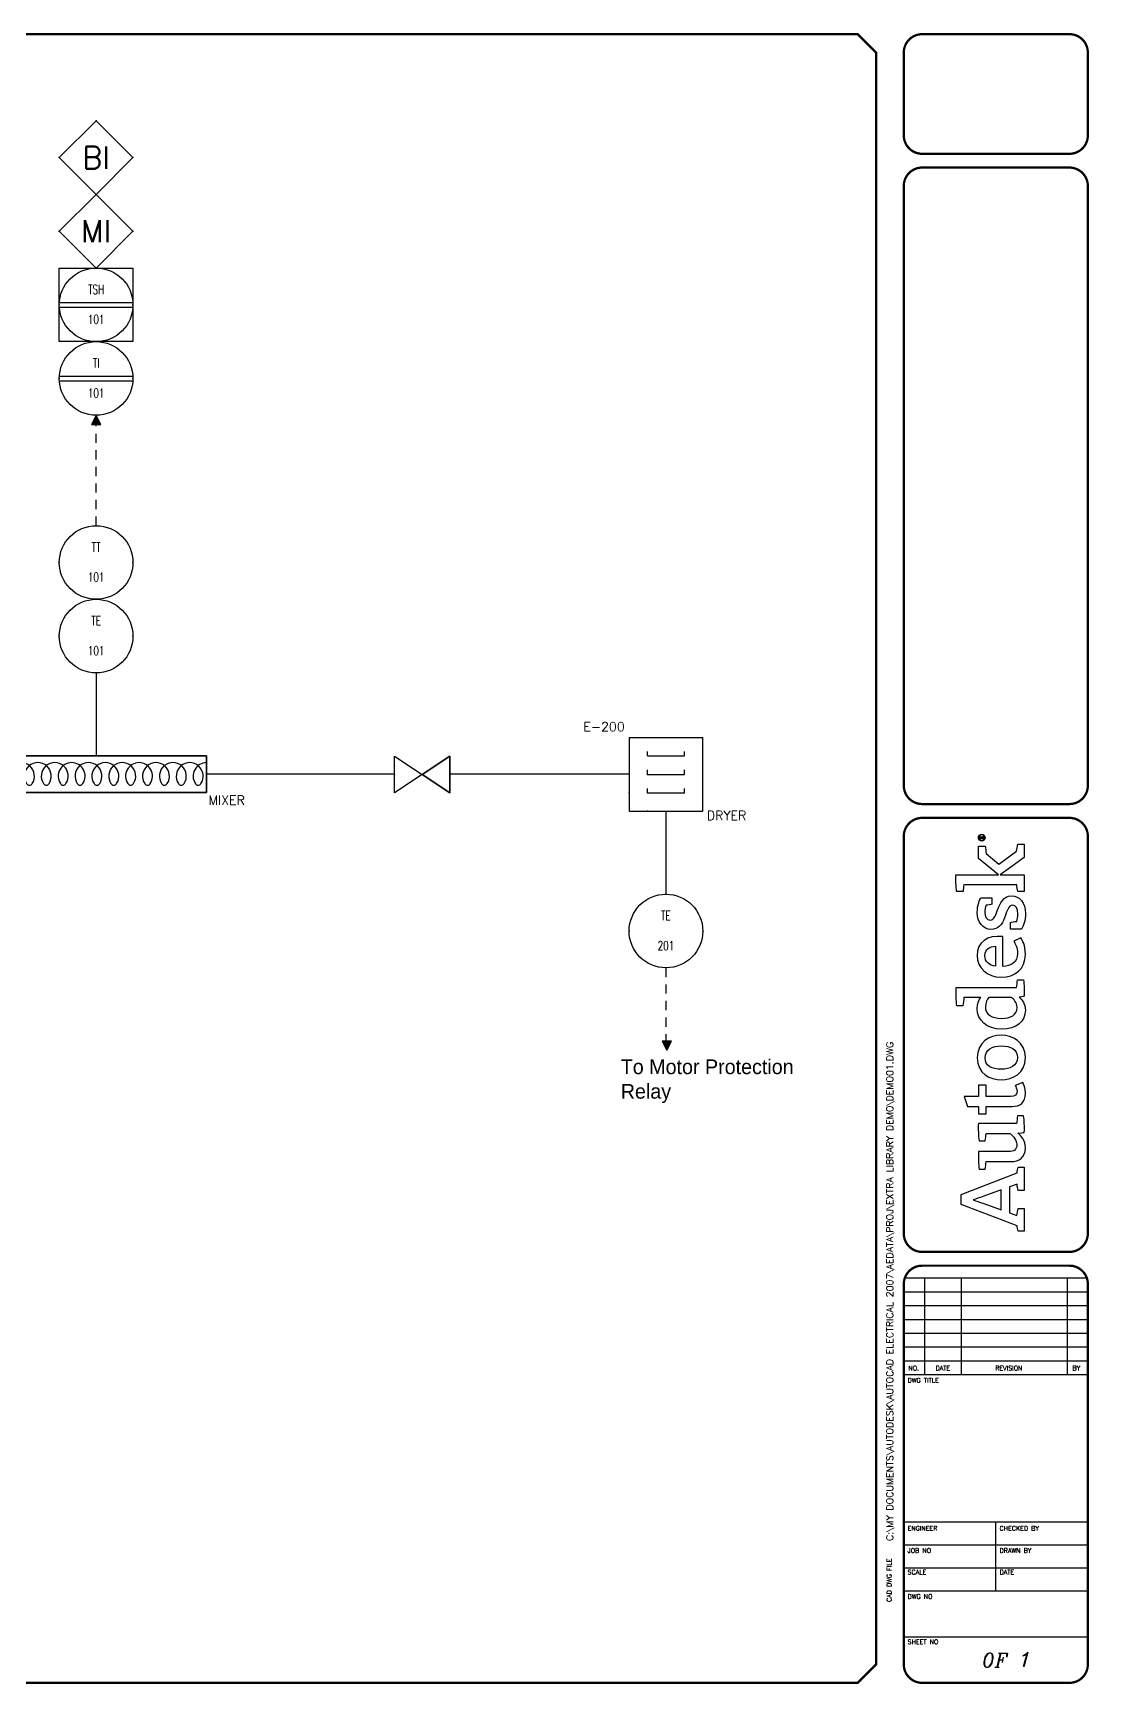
# Model space of a CAD drawing. Extents: x 0 to 33.5, y 0 to 22.4.
# Drawn here: x 19.14 to 33.48, y 0.02 to 22.44 of the extents above; entities that cross this region are included whole.
import ezdxf
from ezdxf.enums import TextEntityAlignment as Align

# ---------------------------------------------------------------- set-up
doc = ezdxf.new("R2010")
doc.units = 0
doc.header["$MEASUREMENT"] = 0
doc.linetypes.add('HIDDEN2', pattern=[0.1875, 0.125, -0.0625])
for name, color, linetype in [('DESC', 150, 'Continuous'), ('LAYER_1', 160, 'Continuous'), ('MISC', 7, 'Continuous'), ('SYMS', 7, 'Continuous'), ('TAGS', 150, 'Continuous'), ('TITLE', 7, 'Continuous'), ('YELLOW_10_ELEC', 2, 'HIDDEN2'), ('YELLOW_15_INST', 2, 'Continuous')]:
    doc.layers.add(name, color=color, linetype=linetype)
doc.layers.add('RED_25_MAIN', color=1, linetype='Continuous', lineweight=30)
doc.styles.add('ITALIC', font='ITALIC')
doc.styles.add('SIMPLEX', font='SIMPLEX')
doc.styles.add('WD', font='romans.shx')

# ---------------------------------------------------------------- blocks, each defined once
blk = doc.blocks.new('AI9-BLK2')
at = {"layer": 'LAYER_1', "color": 7}
blk.add_circle((0, 0), 2.03, dxfattribs=at)
blk.add_open_spline([(1.73, 0), (1.73, -1.02), (0.99, -1.75), (-0.01, -1.75), (-0.99, -1.75), (-1.73, -1.02), (-1.73, 0), (-1.73, 1.01), (-0.99, 1.75), (-0.01, 1.75), (0.99, 1.75), (1.73, 1.01), (1.73, 0)], degree=3, knots=[0, 0, 0, 0, 1, 1, 1, 2, 2, 2, 3, 3, 3, 4, 4, 4, 4], dxfattribs=at)
blk = doc.blocks.new('AI9-BLK1')
at = {"layer": 'LAYER_1', "color": 7}
for points, knots in [([(0.67, -1.05), (0.67, -1.05), (0.18, -0.36), (0.18, -0.36), (0.09, -0.24), (0.03, -0.15), (-0.06, -0.08), (0.29, -0.04), (0.5, 0.15), (0.5, 0.46), (0.5, 0.77), (0.28, 1.05), (-0.15, 1.05), (-0.15, 1.05), (-0.84, 1.05), (-0.84, 1.05), (-0.84, 1.05), (-0.84, -1.05), (-0.84, -1.05), (-0.84, -1.05), (-0.54, -1.05), (-0.54, -1.05), (-0.54, -1.05), (-0.54, -0.11), (-0.54, -0.11), (-0.37, -0.11), (-0.31, -0.16), (-0.2, -0.31), (-0.2, -0.31), (0.3, -1.05), (0.3, -1.05), (0.3, -1.05), (0.67, -1.05), (0.67, -1.05)], [0, 0, 0, 0, 1, 1, 1, 2, 2, 2, 3, 3, 3, 4, 4, 4, 5, 5, 5, 6, 6, 6, 7, 7, 7, 8, 8, 8, 9, 9, 9, 10, 10, 10, 11, 11, 11, 11]), ([(0.17, 0.46), (0.17, 0.16), (-0.08, 0.13), (-0.32, 0.13), (-0.32, 0.13), (-0.54, 0.13), (-0.54, 0.13), (-0.54, 0.13), (-0.54, 0.79), (-0.54, 0.79), (-0.54, 0.79), (-0.22, 0.79), (-0.22, 0.79), (0.06, 0.79), (0.17, 0.66), (0.17, 0.46)], [0, 0, 0, 0, 1, 1, 1, 2, 2, 2, 3, 3, 3, 4, 4, 4, 5, 5, 5, 5])]:
    blk.add_open_spline(points, degree=3, knots=knots, dxfattribs=at)
blk = doc.blocks.new('LOGO')
for points, knots in [([(147.12, 4.68), (147.07, 5.37), (147.05, 6.12), (147.05, 6.92), (147.05, 6.92), (147.05, 41.08), (147.05, 41.08), (143.39, 41.25), (139.27, 41.02), (136.06, 40.68), (136.06, 40.68), (136.06, 36.96), (136.06, 36.96), (137.72, 36.84), (139.61, 36.61), (140.98, 36.38), (140.98, 36.38), (140.99, 36.38), (140.99, 36.38), (140.99, 36.38), (140.99, 26.2), (140.99, 26.2), (139.96, 27.06), (137.95, 28.38), (134.29, 28.38), (127.26, 28.38), (121.99, 22.6), (121.99, 13.79), (121.99, 4.52), (126.57, -0.69), (133.38, -0.69), (137.1, -0.69), (139.61, 1.09), (141.27, 3.09), (141.33, 2.12), (141.61, 0.63), (141.84, 0), (145.22, -0.17), (148.71, 0.06), (151.68, 0.4), (151.68, 0.4), (151.68, 4.12), (151.68, 4.12), (150.22, 4.23), (148.43, 4.45), (147.12, 4.68)], [0, 0, 0, 0, 1, 1, 1, 2, 2, 2, 3, 3, 3, 4, 4, 4, 5, 5, 5, 6, 6, 6, 7, 7, 7, 8, 8, 8, 9, 9, 9, 10, 10, 10, 11, 11, 11, 12, 12, 12, 13, 13, 13, 14, 14, 14, 15, 15, 15, 15]), ([(229.37, 4.57), (229.37, 4.57), (221.51, 15.23), (221.51, 15.23), (221.51, 15.23), (227.98, 23.01), (227.98, 23.01), (229.35, 23.12), (231.27, 23.34), (232.41, 23.63), (232.41, 23.63), (232.41, 27.69), (232.41, 27.69), (232.41, 27.69), (225.02, 27.69), (225.02, 27.69), (225.02, 27.69), (215.2, 15.61), (215.2, 15.61), (215.2, 15.61), (215.2, 41.19), (215.2, 41.19), (211.84, 41.34), (208.17, 41.17), (205.13, 40.88), (205.13, 40.88), (205.13, 36.94), (205.13, 36.94), (206.54, 36.82), (208.02, 36.64), (209.13, 36.45), (209.13, 36.45), (209.13, 4.51), (209.13, 4.51), (207.75, 4.41), (206.35, 4.21), (205.07, 3.95), (205.07, 3.95), (205.07, 0), (205.07, 0), (205.07, 0), (215.2, 0), (215.2, 0), (215.2, 0), (215.2, 14.46), (215.2, 14.46), (215.2, 14.46), (225.55, 0), (225.55, 0), (225.55, 0), (233.71, 0), (233.71, 0), (233.71, 0), (233.71, 3.82), (233.71, 3.82), (232.17, 4.17), (230.63, 4.4), (229.37, 4.57)], [0, 0, 0, 0, 1, 1, 1, 2, 2, 2, 3, 3, 3, 4, 4, 4, 5, 5, 5, 6, 6, 6, 7, 7, 7, 8, 8, 8, 9, 9, 9, 10, 10, 10, 11, 11, 11, 12, 12, 12, 13, 13, 13, 14, 14, 14, 15, 15, 15, 16, 16, 16, 17, 17, 17, 18, 18, 18, 19, 19, 19, 19]), ([(35.2, 4.35), (35.2, 4.35), (22.07, 38.1), (22.07, 38.1), (22.07, 38.1), (16.08, 38.1), (16.08, 38.1), (16.08, 38.1), (3.2, 4.35), (3.2, 4.35), (2.17, 4.23), (0.92, 4), (0, 3.72), (0, 3.72), (0, 0), (0, 0), (0, 0), (13.72, 0), (13.72, 0), (13.72, 0), (13.72, 3.72), (13.72, 3.72), (12.41, 4), (10.86, 4.29), (9.49, 4.4), (9.49, 4.4), (11.09, 8.81), (11.09, 8.81), (11.09, 8.81), (26.77, 8.81), (26.77, 8.81), (26.77, 8.81), (28.39, 4.35), (28.39, 4.35), (27.02, 4.23), (25.77, 4), (24.51, 3.72), (24.51, 3.72), (24.51, 0), (24.51, 0), (24.51, 0), (38.69, 0), (38.69, 0), (38.69, 0), (38.69, 3.72), (38.69, 3.72), (37.89, 3.95), (36, 4.35), (35.2, 4.35)], [0, 0, 0, 0, 1, 1, 1, 2, 2, 2, 3, 3, 3, 4, 4, 4, 5, 5, 5, 6, 6, 6, 7, 7, 7, 8, 8, 8, 9, 9, 9, 10, 10, 10, 11, 11, 11, 12, 12, 12, 13, 13, 13, 14, 14, 14, 15, 15, 15, 16, 16, 16, 16]), ([(12.84, 13.84), (12.84, 13.84), (16.64, 24.31), (16.64, 24.31), (17.79, 27.46), (18.19, 28.83), (18.82, 30.89), (18.82, 30.89), (18.93, 30.89), (18.93, 30.89), (19.56, 28.89), (19.96, 27.52), (21.1, 24.31), (21.1, 24.31), (24.91, 13.84), (24.91, 13.84), (24.91, 13.84), (12.84, 13.84), (12.84, 13.84)], [0, 0, 0, 0, 1, 1, 1, 2, 2, 2, 3, 3, 3, 4, 4, 4, 5, 5, 5, 6, 6, 6, 6]), ([(70.82, 23.06), (70.82, 23.06), (70.82, 27.69), (70.82, 27.69), (70.82, 27.69), (75.28, 27.69), (75.28, 27.69), (75.28, 27.69), (75.28, 34.33), (75.28, 34.33), (75.28, 34.33), (81.35, 36.24), (81.35, 36.24), (81.35, 36.24), (81.35, 27.69), (81.35, 27.69), (81.35, 27.69), (88.04, 27.69), (88.04, 27.69), (88.04, 27.69), (88.04, 23.06), (88.04, 23.06), (88.04, 23.06), (81.35, 23.06), (81.35, 23.06), (81.35, 23.06), (81.35, 8.35), (81.35, 8.35), (81.35, 5.61), (82.09, 4.35), (84.32, 4.35), (85.98, 4.35), (87.47, 5.15), (87.98, 5.49), (87.98, 5.49), (89.7, 0.92), (89.7, 0.92), (88.67, 0.34), (86.5, -0.69), (83.24, -0.69), (77.57, -0.69), (75.28, 2.4), (75.28, 7.38), (75.28, 7.38), (75.28, 23.06), (75.28, 23.06), (75.28, 23.06), (70.82, 23.06), (70.82, 23.06)], [0, 0, 0, 0, 1, 1, 1, 2, 2, 2, 3, 3, 3, 4, 4, 4, 5, 5, 5, 6, 6, 6, 7, 7, 7, 8, 8, 8, 9, 9, 9, 10, 10, 10, 11, 11, 11, 12, 12, 12, 13, 13, 13, 14, 14, 14, 15, 15, 15, 16, 16, 16, 16]), ([(59.65, -0.06), (59.48, 0.63), (59.2, 2.57), (59.14, 3.83), (57.76, 2), (54.9, -0.74), (50.21, -0.74), (44.21, -0.74), (41.98, 3.15), (41.98, 8.07), (41.98, 8.07), (41.98, 22.94), (41.98, 22.94), (40.6, 23.17), (38.77, 23.4), (37.34, 23.51), (37.34, 23.51), (37.34, 27.29), (37.34, 27.29), (40.32, 27.57), (44.38, 27.8), (48.04, 27.63), (48.04, 27.63), (48.04, 9.33), (48.04, 9.33), (48.04, 6.24), (49.13, 4.46), (52.27, 4.46), (55.76, 4.46), (58.39, 7.89), (58.97, 8.64), (58.97, 8.64), (58.97, 23), (58.97, 23), (57.76, 23.17), (56.05, 23.4), (54.62, 23.51), (54.62, 23.51), (54.62, 27.29), (54.62, 27.29), (57.59, 27.69), (61.54, 27.8), (65.03, 27.69), (65.03, 27.69), (65.03, 4.63), (65.03, 4.63), (66.35, 4.4), (68.12, 4.18), (69.61, 4.06), (69.61, 4.06), (69.61, 0.34), (69.61, 0.34), (66.69, 0), (62.97, -0.23), (59.65, -0.06)], [0, 0, 0, 0, 1, 1, 1, 2, 2, 2, 3, 3, 3, 4, 4, 4, 5, 5, 5, 6, 6, 6, 7, 7, 7, 8, 8, 8, 9, 9, 9, 10, 10, 10, 11, 11, 11, 12, 12, 12, 13, 13, 13, 14, 14, 14, 15, 15, 15, 16, 16, 16, 17, 17, 17, 18, 18, 18, 18]), ([(104.75, -0.69), (95.2, -0.69), (91.36, 6.98), (91.36, 13.79), (91.36, 20.6), (95.08, 28.38), (104.64, 28.38), (114.13, 28.38), (118.31, 20.77), (118.31, 13.96), (118.31, 7.21), (114.25, -0.69), (104.75, -0.69)], [0, 0, 0, 0, 1, 1, 1, 2, 2, 2, 3, 3, 3, 4, 4, 4, 4]), ([(104.52, 23.63), (99.6, 23.63), (97.77, 19.45), (97.77, 13.96), (97.77, 8.47), (99.89, 4.12), (104.81, 4.12), (109.78, 4.12), (111.84, 8.24), (111.84, 13.79), (111.84, 19.28), (109.5, 23.63), (104.52, 23.63)], [0, 0, 0, 0, 1, 1, 1, 2, 2, 2, 3, 3, 3, 4, 4, 4, 4]), ([(140.99, 7.61), (140.3, 6.69), (138.18, 4.35), (135.04, 4.35), (130.46, 4.35), (128.46, 8.12), (128.46, 13.84), (128.46, 19.62), (130.92, 23.46), (135.38, 23.46), (138.3, 23.46), (139.9, 22.31), (140.99, 21.34), (140.99, 21.34), (140.99, 7.61), (140.99, 7.61)], [0, 0, 0, 0, 1, 1, 1, 2, 2, 2, 3, 3, 3, 4, 4, 4, 5, 5, 5, 5]), ([(167.59, 4.06), (171.42, 4.06), (173.77, 5.49), (175.03, 6.24), (175.03, 6.24), (177.14, 2.06), (177.14, 2.06), (175.54, 1.09), (172.57, -0.69), (167.19, -0.69), (158.15, -0.69), (153.35, 5.49), (153.35, 14.02), (153.35, 22.48), (158.9, 28.38), (166.45, 28.38), (174.57, 28.38), (178.75, 22.48), (177.89, 12.93), (177.89, 12.93), (159.75, 12.93), (159.75, 12.93), (160.04, 7.89), (162.33, 4.06), (167.59, 4.06)], [0, 0, 0, 0, 1, 1, 1, 2, 2, 2, 3, 3, 3, 4, 4, 4, 5, 5, 5, 6, 6, 6, 7, 7, 7, 8, 8, 8, 8]), ([(172, 17.28), (171.88, 20.77), (170.39, 23.74), (166.33, 23.74), (162.61, 23.74), (160.55, 21.22), (159.92, 17.28), (159.92, 17.28), (172, 17.28), (172, 17.28)], [0, 0, 0, 0, 1, 1, 1, 2, 2, 2, 3, 3, 3, 3]), ([(193.34, 16.37), (190.23, 17.59), (187.77, 18.32), (187.77, 20.51), (187.77, 22.57), (189.85, 23.75), (192.61, 23.75), (194.13, 23.75), (195.63, 23.45), (196.75, 23.05), (196.92, 21.88), (197.07, 20.09), (197.32, 19.59), (197.32, 19.59), (201.33, 19.59), (201.33, 19.59), (201.33, 19.59), (201.33, 26.12), (201.33, 26.12), (200.23, 26.79), (197.13, 28.37), (192.35, 28.37), (186.46, 28.37), (182.17, 24.96), (182.17, 20.07), (182.17, 15.66), (184.93, 13.39), (189.13, 11.89), (193.39, 10.37), (196.74, 9.33), (196.74, 7.16), (196.74, 5.06), (194.96, 3.86), (191.41, 3.86), (189.95, 3.86), (188.14, 4.14), (187.03, 4.55), (186.85, 5.85), (186.59, 7.84), (186.3, 8.37), (186.3, 8.37), (182.29, 8.37), (182.29, 8.37), (182.29, 8.37), (182.29, 1.6), (182.29, 1.6), (182.29, 1.6), (182.29, 1.6), (182.29, 1.6), (184.06, 0.46), (187.46, -0.76), (191.78, -0.76), (198.3, -0.76), (202.45, 2.57), (202.45, 7.83), (202.45, 12.53), (197.83, 14.62), (193.34, 16.37)], [0, 0, 0, 0, 1, 1, 1, 2, 2, 2, 3, 3, 3, 4, 4, 4, 5, 5, 5, 6, 6, 6, 7, 7, 7, 8, 8, 8, 9, 9, 9, 10, 10, 10, 11, 11, 11, 12, 12, 12, 13, 13, 13, 14, 14, 14, 15, 15, 15, 16, 16, 16, 17, 17, 17, 18, 18, 18, 19, 19, 19, 19])]:
    blk.add_open_spline(points, degree=3, knots=knots)
for name, p in [('AI9-BLK2', (237.56, 25.66)), ('AI9-BLK1', (237.76, 25.67))]:
    blk.add_blockref(name, p)
blk = doc.blocks.new('NO_NUM_acade_title')
at = {"layer": 'TITLE'}
for p, q in [((30.594, 22.177), (30.594, 20.781)), ((30.969, 5.531), (33.469, 5.531)), ((31.25, 5.531), (31.25, 4.219)), ((31.75, 5.531), (31.75, 4.219)), ((33.188, 5.531), (33.188, 4.219)), ((30.969, 5.344), (33.469, 5.344)), ((30.969, 5.156), (33.469, 5.156)), ((30.969, 4.969), (33.469, 4.969)), ((30.969, 4.781), (33.469, 4.781)), ((30.969, 4.594), (33.469, 4.594)), ((30.969, 4.406), (33.469, 4.406)), ((30.969, 4.219), (33.469, 4.219)), ((30.594, 0.281), (30.594, 2.214)), ((30.969, 2.219), (33.469, 2.219)), ((32.219, 1.281), (32.219, 2.219)), ((30.969, 1.906), (33.469, 1.906)), ((30.969, 1.594), (33.469, 1.594)), ((30.969, 1.281), (33.469, 1.281)), ((30.969, 0.656), (33.469, 0.656))]:
    blk.add_line(p, q, dxfattribs=at)
at = {"layer": 'TITLE', "const_width": 0.0312}
blk.add_lwpolyline([(30.594, 0.281), (30.594, 22.177), (30.344, 22.427), (0.281, 22.427), (0.031, 22.177), (0.031, 0.281), (0.281, 0.031), (30.344, 0.031)], close=True, dxfattribs=at)
for points in [[(31.219, 22.427, 0.414214), (30.969, 22.177, 0.414214)], [(33.469, 22.177, 0.414214), (33.219, 22.427, 0.414214)], [(30.969, 21.052, 0.414214), (31.219, 20.802, 0.414214)], [(33.219, 20.802, 0.414214), (33.469, 21.052, 0.414214)], [(31.219, 20.615, 0.414214), (30.969, 20.365, 0.414214)], [(33.469, 20.365, 0.414214), (33.219, 20.615, 0.414214)], [(30.969, 12.219, 0.414214), (31.219, 11.969, 0.414214)], [(33.219, 11.969, 0.414214), (33.469, 12.219, 0.414214)], [(31.219, 11.781, 0.414214), (30.969, 11.531, 0.414214)], [(33.469, 11.531, 0.414214), (33.219, 11.781, 0.414214)], [(30.969, 6.135, 0.414214), (31.219, 5.885, 0.414214)], [(33.219, 5.885, 0.414214), (33.469, 6.135, 0.414214)], [(31.219, 5.698, 0.414214), (30.969, 5.448, 0.414214)], [(33.469, 5.448, 0.414214), (33.219, 5.698, 0.414214)], [(30.969, 0.281, 0.414214), (31.219, 0.031, 0.414214)], [(33.219, 0.031, 0.414214), (33.469, 0.281, 0.414214)]]:
    blk.add_lwpolyline(points, format="xyb", dxfattribs=at)
for points in [[(33.219, 22.427), (31.219, 22.427)], [(30.969, 22.177), (30.969, 21.052)], [(33.469, 22.177), (33.469, 21.052)], [(33.219, 20.802), (31.219, 20.802)], [(33.219, 20.615), (31.219, 20.615)], [(30.969, 20.365), (30.969, 12.219)], [(33.469, 20.365), (33.469, 12.219)], [(31.219, 11.969), (33.219, 11.969)], [(31.219, 11.781), (33.219, 11.781)], [(31.219, 5.885), (33.219, 5.885)], [(31.219, 5.698), (33.219, 5.698)], [(30.969, 5.448), (30.969, 0.281)], [(33.469, 5.448), (33.469, 0.281)], [(31.219, 0.031), (33.219, 0.031)]]:
    blk.add_lwpolyline(points, dxfattribs=at)
at = {"layer": 'TITLE', "color": 7, "const_width": 0.0312}
for points in [[(30.969, 11.531), (30.969, 6.135)], [(33.469, 11.531), (33.469, 6.135)]]:
    blk.add_lwpolyline(points, dxfattribs=at)
at = {"xscale": 0.02250000000000085, "yscale": 0.02250000000000085, "zscale": 0.02250000000000085, "rotation": 90}
blk.add_blockref('LOGO', (32.605, 6.167), dxfattribs=at)
at = {"layer": 'TITLE', "color": 1}
for s, height, style, p in [('NO.', 0.0625, 'SIMPLEX', (31.104, 4.307)), ('DATE', 0.0625, 'SIMPLEX', (31.5, 4.307)), ('REVISION', 0.0625, 'SIMPLEX', (32.396, 4.307)), ('BY', 0.0625, 'SIMPLEX', (33.313, 4.307)), ('OF', 0.1875, 'ITALIC', (32.208, 0.339))]:
    blk.add_text(s, height=height, dxfattribs=dict(at, style=style)).set_placement(p, align=Align.MIDDLE)
at = {"layer": 'TITLE', "color": 1, "style": 'SIMPLEX'}
for s, p in [('DWG TITLE', (31.021, 4.109)), ('ENGINEER', (31.021, 2.099)), ('CHECKED BY', (32.271, 2.099)), ('JOB NO', (31.021, 1.797)), ('DRAWN BY', (32.271, 1.797)), ('SCALE', (31.021, 1.505)), ('DATE', (32.271, 1.505)), ('DWG NO', (31.021, 1.172)), ('SHEET NO', (31.021, 0.557))]:
    blk.add_text(s, height=0.0625, dxfattribs=at).set_placement(p)
blk.add_text('CAD DWG FILE', height=0.0625, rotation=90, dxfattribs=at).set_placement((30.802, 1.13))
at = {"layer": 'TITLE', "color": 1, "style": 'ITALIC'}
for tag, height, p in [('TITLE#1', 0.125, (32.156, 3.406)), ('TITLE#2', 0.125, (32.156, 3.204)), ('TITLE#3', 0.125, (32.156, 3.001)), ('TITLE#4', 0.125, (32.156, 2.799)), ('DWG#', 0.2, (32.156, 0.826))]:
    blk.add_attdef(tag, text='', height=height, dxfattribs=at).set_placement(p, align=Align.CENTER)
at = {"layer": 'TITLE', "color": 1, "style": 'SIMPLEX'}
blk.add_attdef('CAD#', (30.826, 1.958), '', height=0.0938, rotation=90, dxfattribs=at)
at = {"layer": 'TITLE', "color": 1}
for tag, p, height, style in [('ENGINEER', (31.237, 1.958), 0.0938, 'ITALIC'), ('CHKDBY', (32.424, 1.958), 0.0938, 'ITALIC'), ('JOB#', (31.464, 1.644), 0.0938, 'SIMPLEX'), ('DRAWNBY', (32.494, 1.644), 0.0938, 'ITALIC'), ('SCALE', (31.353, 1.344), 0.0938, 'SIMPLEX'), ('DATE', (32.408, 1.344), 0.0938, 'SIMPLEX'), ('SHTS', (32.532, 0.25), 0.2, 'ITALIC')]:
    blk.add_attdef(tag, p, '', height=height, dxfattribs=dict(at, style=style))
at = {"layer": 'TITLE', "color": 1, "style": 'ITALIC'}
blk.add_attdef('SH#', text='', height=0.2, dxfattribs=at).set_placement((31.881, 0.25), align=Align.RIGHT)
at = {"layer": 'TITLE', "color": 7, "flags": 9}
blk.add_attdef('WD_TB', (31.219, 0.031), '', height=0.125, dxfattribs=at)
blk = doc.blocks.new('HM1_DRYER')
for p, q in [((-0.51, 0.497), (0.49, 0.497)), ((-0.51, 0.497), (-0.51, -0.503)), ((0.49, -0.503), (0.49, 0.497)), ((-0.26, 0.247), (-0.26, 0.307)), ((-0.26, 0.247), (0.24, 0.247)), ((0.24, 0.247), (0.24, 0.307)), ((-0.26, -0.003), (-0.26, 0.057)), ((0.24, -0.003), (0.24, 0.057)), ((-0.26, -0.003), (0.24, -0.003)), ((-0.26, -0.253), (-0.26, -0.193)), ((0.24, -0.253), (0.24, -0.193)), ((-0.26, -0.253), (0.24, -0.253)), ((-0.51, -0.503), (0.49, -0.503))]:
    blk.add_line(p, q)
for p in [(-0.26, -0.003), (-0.51, -0.253), (-0.26, -0.253), (-0.26, -0.253), (-0.26, -0.503), (-0.26, -0.503), (-0.26, -0.503), (-0.26, -0.503)]:
    blk.add_point(p)
at = {"style": 'WD'}
for tag, height, p in [('LOC', 0.125, (-0.55, 0.784)), ('INST', 0.125, (-0.515, 0.976)), ('TAG1', 0.125, (-0.571, 0.582)), ('TERM01', 0.0625, (-0.544, 0.027))]:
    blk.add_attdef(tag, text='', height=height, dxfattribs=at).set_placement(p, align=Align.RIGHT)
for tag, p, height in [('X2TERM04', (-0.011, 0.498), 0.01), ('TERM04', (0, 0.526), 0.0625), ('X4TERM01', (-0.51, 0), 0.01), ('X1TERM03', (0.488, -0.003), 0.01), ('TERM03', (0.507, 0.013), 0.0625), ('RATING1', (0.545, -0.398), 0.125), ('X8TERM02', (-0.011, -0.503), 0.01), ('TERM02', (0.015, -0.654), 0.0625), ('DESC1', (0.545, -0.624), 0.125), ('DESC2', (0.545, -0.85), 0.125), ('DESC3', (0.545, -1.059), 0.125), ('WDTAGALT', (0.545, -1.247), 0.125)]:
    blk.add_attdef(tag, p, '', height=height, dxfattribs=at)
blk.add_attdef('XREF', (0.545, 0.317), '', height=0.125, rotation=0.0625, dxfattribs=at)
at = {"style": 'WD', "flags": 1}
for tag, p in [('FAMILY', (-0.438, -0.161)), ('CAT', (-0.438, -0.249)), ('MFG', (-0.435, -0.312)), ('WDTYPE', (-0.409, -0.443)), ('ASSYCODE', (-0.379, -0.371))]:
    blk.add_attdef(tag, text='', height=0.02, dxfattribs=at).set_placement(p, align=Align.CENTER)
blk = doc.blocks.new('HM1_MIXER_2')
at = {"ltscale": 3.2258}
for p, q in [((2.75, 0.25), (0, 0.25)), ((0, 0.25), (0, -0.25)), ((2.75, -0.25), (2.75, 0.25)), ((0, -0.25), (2.75, -0.25))]:
    blk.add_line(p, q, dxfattribs=at)
at = {"ltscale": 25.4, "flags": 128}
blk.add_lwpolyline([(2.75, -0.25), (0, -0.25), (0, 0.25), (2.75, 0.25)], close=True, dxfattribs=at)
at = {"ltscale": 3.2258}
for centre, radius, start, end in [((0, -0.027), 0.183, 326.4427, 90), ((0.229, -0.027), 0.183, 326.4427, 213.5573), ((0.458, -0.027), 0.183, 326.4427, 213.5573), ((0.688, -0.027), 0.183, 326.4427, 213.5573), ((0.917, -0.027), 0.183, 90, 213.5573), ((0.917, -0.027), 0.183, 326.4427, 90), ((1.146, -0.027), 0.183, 326.4427, 213.5573), ((1.375, -0.027), 0.183, 326.4427, 213.5573), ((1.604, -0.027), 0.183, 326.4427, 213.5573), ((1.833, -0.027), 0.183, 90, 213.5573), ((1.833, -0.027), 0.183, 326.4427, 90), ((2.062, -0.027), 0.183, 326.4427, 213.5573), ((2.292, -0.027), 0.183, 326.4427, 213.5573), ((2.521, -0.027), 0.183, 326.4427, 213.5573), ((2.75, -0.027), 0.183, 90, 213.5573), ((0.115, -0.103), 0.0458, 213.5573, 326.4427), ((0.344, -0.103), 0.0458, 213.5573, 326.4427), ((0.573, -0.103), 0.0458, 213.5573, 326.4427), ((0.802, -0.103), 0.0458, 213.5573, 326.4427), ((1.031, -0.103), 0.0458, 213.5573, 326.4427), ((1.26, -0.103), 0.0458, 213.5573, 326.4427), ((1.49, -0.103), 0.0458, 213.5573, 326.4427), ((1.719, -0.103), 0.0458, 213.5573, 326.4427), ((1.948, -0.103), 0.0458, 213.5573, 326.4427), ((2.177, -0.103), 0.0458, 213.5573, 326.4427), ((2.406, -0.103), 0.0458, 213.5573, 326.4427), ((2.635, -0.103), 0.0458, 213.5573, 326.4427)]:
    blk.add_arc(centre, radius, start, end, dxfattribs=at)
for p in [(0.688, 0.25), (0.688, 0.25), (1.375, 0.25), (1.375, 0.25), (2.062, 0.25), (0, 0), (2.75, -0.027), (0.688, -0.25), (1.375, -0.25), (2.062, -0.25)]:
    blk.add_point(p)
at = {"style": 'WD'}
for tag, p in [('INST', (-0.238, 0.692)), ('LOC', (-0.256, 0.53)), ('TAG1', (-0.266, 0.321))]:
    blk.add_attdef(tag, text='', height=0.125, dxfattribs=at).set_placement(p, align=Align.CENTER)
for tag, p, height in [('X2TERM08', (0.374, 0.25), 0.005), ('TERM08', (0.386, 0.261), 0.0625), ('X2TERM07', (1.249, 0.25), 0.005), ('TERM07', (1.263, 0.261), 0.0625), ('X2TERM06', (2.374, 0.25), 0.005), ('TERM06', (2.385, 0.259), 0.0625), ('X4TERM01', (0, 0), 0.005), ('X1TERM05', (2.75, 0), 0.005), ('TERM05', (2.757, 0.014), 0.0625), ('RATING1', (2.777, -0.199), 0.125), ('X8TERM02', (0.374, -0.25), 0.005), ('TERM02', (0.386, -0.327), 0.0625), ('X8TERM03', (1.249, -0.25), 0.005), ('TERM03', (1.263, -0.326), 0.0625), ('X8TERM04', (2.374, -0.25), 0.005), ('TERM04', (2.385, -0.329), 0.0625), ('DESC1', (2.777, -0.416), 0.125), ('DESC2', (2.777, -0.6), 0.125), ('DESC3', (2.777, -0.79), 0.125), ('WDTAGALT', (2.79, -0.977), 0.125)]:
    blk.add_attdef(tag, p, '', height=height, dxfattribs=at)
blk.add_attdef('XREF', text='', height=0.0625, rotation=0.0625, dxfattribs=at).set_placement((2.881, 0.246), align=Align.TOP_CENTER)
blk.add_attdef('TERM01', text='', height=0.0625, dxfattribs=at).set_placement((-0.024, 0.019), align=Align.RIGHT)
at = {"style": 'WD', "flags": 1}
for tag, p in [('WDTYPE', (0.782, -0.078)), ('FAMILY', (0.913, -0.046)), ('CAT', (0.91, -0.078)), ('MFG', (0.912, -0.114)), ('ASSYCODE', (0.94, -0.149))]:
    blk.add_attdef(tag, text='', height=0.01, dxfattribs=at).set_placement(p, align=Align.CENTER)
blk = doc.blocks.new('HIN1_FIELD_MOUNT')
at = {"ltscale": 3.2258}
blk.add_circle((0, 0), 0.5, dxfattribs=at)
for p in [(0, 0.5), (0, 0.5), (-0.5, 0), (-0.5, 0), (-0.5, 0), (-0.5, 0), (0.5, 0), (0, -0.5)]:
    blk.add_point(p)
at = {"style": 'WD', "width": 0.7}
for tag, p in [('INST', (-0.53, 0.483)), ('LOC', (-0.547, 0.321)), ('TAG1_PART1', (0, 0.147)), ('TAG1_PART2', (0, -0.26))]:
    blk.add_attdef(tag, text='', height=0.125, dxfattribs=at).set_placement(p, align=Align.CENTER)
for tag, p, height in [('X2TERM04', (0, 0.5), 0.005), ('TERM04', (0.021, 0.531), 0.0625), ('X4TERM01', (-0.5, 0), 0.005), ('X1TERM03', (0.5, 0), 0.005), ('TERM03', (0.522, 0.018), 0.0625), ('RATING1', (0.513, -0.159), 0.125), ('DESC1', (0.513, -0.318), 0.125), ('DESC2', (0.513, -0.508), 0.125), ('X8TERM02', (0, -0.5), 0.005), ('TERM02', (0.023, -0.581), 0.0625), ('DESC3', (0.513, -0.688), 0.125), ('WDTAGALT', (0.513, -0.863), 0.125)]:
    blk.add_attdef(tag, p, '', height=height, dxfattribs=at)
blk.add_attdef('XREF', text='', height=0.0625, rotation=0.0625, dxfattribs=at).set_placement((0.546, 0.412), align=Align.TOP_CENTER)
blk.add_attdef('TERM01', text='', height=0.0625, dxfattribs=at).set_placement((-0.524, 0.018), align=Align.RIGHT)
at = {"style": 'WD', "width": 0.7, "flags": 1}
for tag, p in [('WDTYPE', (-0.535, -0.17)), ('FAMILY', (-0.537, -0.223)), ('CAT', (-0.546, -0.253)), ('MFG', (-0.544, -0.28)), ('ASSYCODE', (-0.525, -0.306))]:
    blk.add_attdef(tag, text='', height=0.01, dxfattribs=at).set_placement(p, align=Align.CENTER)
blk = doc.blocks.new('HIN1_INFRONT_CONT')
at = {"ltscale": 0.127}
for p, q in [((-0.499, 0.031), (0.499, 0.031)), ((-0.499, -0.031), (0.499, -0.031))]:
    blk.add_line(p, q, dxfattribs=at)
at = {"ltscale": 3.2258}
blk.add_circle((0, 0), 0.5, dxfattribs=at)
for p in [(0, 0.5), (0, 0.5), (-0.5, 0), (-0.5, 0), (-0.5, 0), (-0.5, 0), (0.5, 0), (0, -0.5)]:
    blk.add_point(p)
at = {"style": 'WD', "width": 0.7}
for tag, p in [('INST', (-0.53, 0.483)), ('LOC', (-0.547, 0.321)), ('TAG1_PART1', (0, 0.147)), ('TAG1_PART2', (0, -0.26))]:
    blk.add_attdef(tag, text='', height=0.125, dxfattribs=at).set_placement(p, align=Align.CENTER)
for tag, p, height in [('X2TERM04', (0, 0.5), 0.005), ('TERM04', (0.021, 0.531), 0.0625), ('X4TERM01', (-0.5, 0), 0.005), ('X1TERM03', (0.5, 0), 0.005), ('TERM03', (0.522, 0.018), 0.0625), ('RATING1', (0.518, -0.152), 0.125), ('DESC1', (0.518, -0.311), 0.125), ('DESC2', (0.518, -0.501), 0.125), ('X8TERM02', (0, -0.5), 0.005), ('TERM02', (0.023, -0.581), 0.0625), ('DESC3', (0.518, -0.682), 0.125), ('WDTAGALT', (0.518, -0.856), 0.125)]:
    blk.add_attdef(tag, p, '', height=height, dxfattribs=at)
blk.add_attdef('XREF', text='', height=0.0625, rotation=0.0625, dxfattribs=at).set_placement((0.546, 0.412), align=Align.TOP_CENTER)
blk.add_attdef('TERM01', text='', height=0.0625, dxfattribs=at).set_placement((-0.524, 0.018), align=Align.RIGHT)
at = {"style": 'WD', "width": 0.7, "flags": 1}
for tag, p in [('WDTYPE', (-0.535, -0.17)), ('FAMILY', (-0.537, -0.223)), ('CAT', (-0.546, -0.253)), ('MFG', (-0.544, -0.28)), ('ASSYCODE', (-0.525, -0.306))]:
    blk.add_attdef(tag, text='', height=0.01, dxfattribs=at).set_placement(p, align=Align.CENTER)
blk = doc.blocks.new('HIN1_INFRONT_CONT_C')
for p, q in [((-0.5, -0.5), (-0.5, 0.5)), ((-0.5, 0.5), (0.5, 0.5)), ((0.5, 0.5), (0.5, -0.5)), ((0.5, -0.5), (-0.5, -0.5))]:
    blk.add_line(p, q)
at = {"ltscale": 0.127}
for p, q in [((-0.499, 0.031), (0.499, 0.031)), ((-0.499, -0.031), (0.499, -0.031))]:
    blk.add_line(p, q, dxfattribs=at)
at = {"ltscale": 3.2258}
blk.add_circle((0, 0), 0.5, dxfattribs=at)
for p in [(0, 0.5), (0, 0.5), (-0.5, 0), (-0.5, 0), (-0.5, 0), (-0.5, 0), (0.5, 0), (0, -0.5)]:
    blk.add_point(p)
at = {"style": 'WD', "width": 0.7}
for tag, p in [('INST', (-0.659, 0.463)), ('LOC', (-0.676, 0.302)), ('TAG1_PART1', (0, 0.147)), ('TAG1_PART2', (0, -0.26))]:
    blk.add_attdef(tag, text='', height=0.125, dxfattribs=at).set_placement(p, align=Align.CENTER)
for tag, p, height in [('X2TERM04', (0, 0.5), 0.005), ('TERM04', (0.021, 0.531), 0.0625), ('X4TERM01', (-0.5, 0), 0.005), ('X1TERM03', (0.5, 0), 0.005), ('TERM03', (0.522, 0.018), 0.0625), ('RATING1', (0.52, -0.163), 0.125), ('DESC1', (0.52, -0.321), 0.125), ('DESC2', (0.52, -0.511), 0.125), ('X8TERM02', (0, -0.5), 0.005), ('TERM02', (0.023, -0.581), 0.0625), ('DESC3', (0.52, -0.692), 0.125), ('WDTAGALT', (0.52, -0.866), 0.125)]:
    blk.add_attdef(tag, p, '', height=height, dxfattribs=at)
blk.add_attdef('XREF', text='', height=0.0625, rotation=0.0625, dxfattribs=at).set_placement((0.63, 0.377), align=Align.TOP_CENTER)
blk.add_attdef('TERM01', text='', height=0.0625, dxfattribs=at).set_placement((-0.524, 0.018), align=Align.RIGHT)
at = {"style": 'WD', "width": 0.7, "flags": 1}
for tag, p in [('WDTYPE', (-0.577, -0.17)), ('FAMILY', (-0.579, -0.223)), ('CAT', (-0.587, -0.253)), ('MFG', (-0.586, -0.28)), ('ASSYCODE', (-0.566, -0.306))]:
    blk.add_attdef(tag, text='', height=0.01, dxfattribs=at).set_placement(p, align=Align.CENTER)
blk = doc.blocks.new('HIN1_RESET')
at = {"ltscale": 3.2258, "flags": 128}
blk.add_lwpolyline([(0, 0.5), (-0.5, 0), (0, -0.5), (0.5, 0)], close=True, dxfattribs=at)
for p in [(0, 0.5), (0, 0.5), (-0.5, 0), (-0.5, 0), (-0.5, 0), (-0.5, 0), (0.5, 0), (0, -0.5)]:
    blk.add_point(p)
at = {"style": 'WD', "width": 0.7}
for tag, p, height in [('X2TERM04', (0, 0.5), 0.005), ('TERM04', (0.021, 0.531), 0.0625), ('X4TERM01', (-0.5, 0), 0.005), ('X1TERM03', (0.5, 0), 0.005), ('TERM03', (0.522, 0.018), 0.0625), ('X8TERM02', (0, -0.5), 0.005), ('TERM02', (0.023, -0.581), 0.0625)]:
    blk.add_attdef(tag, p, '', height=height, dxfattribs=at)
blk.add_attdef('TERM01', text='', height=0.0625, dxfattribs=at).set_placement((-0.524, 0.018), align=Align.RIGHT)
at = {"style": 'WD'}
blk.add_attdef('TEXT', text='', height=0.4, dxfattribs=at).set_placement((0, 0), align=Align.MIDDLE_CENTER)
blk = doc.blocks.new('HFA1_FLOW_ARROW_UP_P')
blk.add_hatch(color=256).paths.add_polyline_path([(0, 0), (-0.0625, -0.125), (0.0625, -0.125)])
blk.add_lwpolyline([(0.0625, -0.125), (0, 0), (-0.0625, -0.125)], close=True)
at = {"style": 'WD', "flags": 1}
for tag, p in [('X2TERM01', (0, 0)), ('X8TERM01', (0, -0.125))]:
    blk.add_attdef(tag, p, '', height=0.0075, dxfattribs=at)
blk = doc.blocks.new('HGVA1_GATE_VALVE')
at = {"ltscale": 3.2258}
for p, q in [((0.391, 0.25), (-0.359, -0.25)), ((-0.359, 0.25), (0.391, -0.25)), ((-0.359, -0.25), (-0.359, 0.25)), ((0.391, -0.25), (0.391, 0.25))]:
    blk.add_line(p, q, dxfattribs=at)
at = {"ltscale": 25.4, "flags": 128}
for points in [[(-0.359, 0.25), (0.016, 0), (-0.359, -0.25)], [(0.391, -0.25), (0.016, 0), (0.391, 0.25)]]:
    blk.add_lwpolyline(points, close=True, dxfattribs=at)
for p in [(0.016, 0), (0.016, 0), (0.016, 0), (0.391, 0), (0.391, 0), (0.391, 0), (-0.359, 0), (-0.359, 0), (-0.359, 0), (-0.359, 0)]:
    blk.add_point(p)
at = {"style": 'WD', "flags": 1}
for tag, height, p in [('INST', 0.125, (0.044, 0.678)), ('LOC', 0.125, (0.026, 0.516)), ('TAG1', 0.125, (0.016, 0.307)), ('FAMILY', 0.01, (-0.467, -0.121)), ('WDTYPE', 0.01, (-0.459, -0.062)), ('CAT', 0.01, (-0.467, -0.165)), ('MFG', 0.01, (-0.465, -0.197)), ('ASSYCODE', 0.01, (-0.437, -0.226))]:
    blk.add_attdef(tag, text='', height=height, dxfattribs=at).set_placement(p, align=Align.CENTER)
at = {"style": 'WD'}
blk.add_attdef('XREF', text='', height=0.0625, rotation=0.0625, dxfattribs=at).set_placement((0.557, 0.293), align=Align.TOP_CENTER)
blk.add_attdef('TERM01', text='', height=0.0625, dxfattribs=at).set_placement((-0.383, 0.018), align=Align.RIGHT)
for tag, p, height in [('X4TERM01', (-0.359, 0), 0.005), ('X8TERM02', (0.016, 0), 0.005), ('TERM02', (0.068, -0.037), 0.0625), ('X1TERM03', (0.391, 0), 0.005), ('TERM03', (0.422, 0.036), 0.0625), ('RATING1', (0.425, -0.162), 0.125), ('DESC1', (0.425, -0.341), 0.125), ('DESC2', (0.425, -0.525), 0.125), ('DESC3', (0.425, -0.715), 0.125), ('WDTAGALT', (0.425, -0.873), 0.125)]:
    blk.add_attdef(tag, p, '', height=height, dxfattribs=at)
blk = doc.blocks.new('HFA1_FLOW_ARROW_DWN_P')
blk.add_hatch(color=256).paths.add_polyline_path([(0.0625, 0.125), (-0.0625, 0.125), (0, 0)])
blk.add_lwpolyline([(-0.0625, 0.125), (0, 0), (0.0625, 0.125)], close=True)
at = {"style": 'WD', "flags": 1}
for tag, p in [('X2TERM01', (0, 0.125)), ('X8TERM01', (0, 0))]:
    blk.add_attdef(tag, p, '', height=0.0075, dxfattribs=at)

msp = doc.modelspace()

# ---------------------------------------------------------------- linework, layer by layer
at = {"layer": 'RED_25_MAIN'}
for p, q in [((24.053, 12.375), (21.5, 12.375)), ((27.24, 12.375), (24.803, 12.375))]:
    msp.add_line(p, q, dxfattribs=at)
at = {"layer": 'YELLOW_10_ELEC'}
for p, q in [((20, 17.25), (20, 17.25)), ((20, 15.75), (20, 17.125)), ((27.739, 9.744), (27.739, 8.75)), ((27.739, 8.718), (27.764, 8.718))]:
    msp.add_line(p, q, dxfattribs=at)
at = {"layer": 'YELLOW_15_INST'}
for p, q in [((20, 13.75), (20, 12.625)), ((27.739, 11.872), (27.739, 10.744))]:
    msp.add_line(p, q, dxfattribs=at)

# ---------------------------------------------------------------- block references
ref = msp.add_blockref('NO_NUM_acade_title', (0, 0))
ref.add_attrib('SHTS', '1', (32.532, 0.25), dxfattribs={"layer": 'TITLE', "color": 1, "height": 0.2, "style": 'ITALIC'})
ref.add_attrib('CAD#', 'C:\\MY DOCUMENTS\\AUTODESK\\AUTOCAD ELECTRICAL 2007\\AEDATA\\PROJ\\EXTRA LIBRARY DEMO\\DEMO01.DWG', (30.826, 1.958), dxfattribs={"layer": 'TITLE', "color": 1, "height": 0.09375, "rotation": 90, "style": 'SIMPLEX'})
at = {"layer": 'SYMS'}
ref = msp.add_blockref('HIN1_RESET', (20, 20.75), dxfattribs=at)
ref.add_attrib('TEXT', 'BI', dxfattribs={"layer": 'MISC', "height": 0.3, "style": 'WD'}).set_placement((20, 20.75), align=Align.MIDDLE_CENTER)
ref = msp.add_blockref('HIN1_RESET', (20, 19.75), dxfattribs=at)
ref.add_attrib('TEXT', 'MI', dxfattribs={"layer": 'MISC', "height": 0.3, "style": 'WD'}).set_placement((20, 19.75), align=Align.MIDDLE_CENTER)
ref = msp.add_blockref('HIN1_INFRONT_CONT_C', (20, 18.75), dxfattribs=at)
ref.add_attrib('TAG1_PART1', 'TSH', dxfattribs={"layer": 'TAGS', "height": 0.125, "style": 'WD', "width": 0.7}).set_placement((20, 18.897), align=Align.CENTER)
ref.add_attrib('TAG1_PART2', '101', dxfattribs={"layer": 'TAGS', "height": 0.125, "style": 'WD', "width": 0.7}).set_placement((20, 18.49), align=Align.CENTER)
ref = msp.add_blockref('HIN1_INFRONT_CONT', (20, 17.75), dxfattribs=at)
ref.add_attrib('TAG1_PART1', 'TI', dxfattribs={"layer": 'TAGS', "height": 0.125, "style": 'WD', "width": 0.7}).set_placement((20, 17.897), align=Align.CENTER)
ref.add_attrib('TAG1_PART2', '101', dxfattribs={"layer": 'TAGS', "height": 0.125, "style": 'WD', "width": 0.7}).set_placement((20, 17.49), align=Align.CENTER)
for name, p in [('HFA1_FLOW_ARROW_UP_P', (20, 17.25)), ('HGVA1_GATE_VALVE', (24.413, 12.371)), ('HFA1_FLOW_ARROW_DWN_P', (27.75, 8.625))]:
    msp.add_blockref(name, p, dxfattribs=at)
ref = msp.add_blockref('HIN1_FIELD_MOUNT', (20, 15.25), dxfattribs=at)
ref.add_attrib('TAG1_PART1', 'TT', dxfattribs={"layer": 'TAGS', "height": 0.125, "style": 'WD', "width": 0.7}).set_placement((20, 15.397), align=Align.CENTER)
ref.add_attrib('TAG1_PART2', '101', dxfattribs={"layer": 'TAGS', "height": 0.125, "style": 'WD', "width": 0.7}).set_placement((20, 14.99), align=Align.CENTER)
ref = msp.add_blockref('HIN1_FIELD_MOUNT', (20, 14.25), dxfattribs=at)
ref.add_attrib('TAG1_PART1', 'TE', dxfattribs={"layer": 'TAGS', "height": 0.125, "style": 'WD', "width": 0.7}).set_placement((20, 14.397), align=Align.CENTER)
ref.add_attrib('TAG1_PART2', '101', dxfattribs={"layer": 'TAGS', "height": 0.125, "style": 'WD', "width": 0.7}).set_placement((20, 13.99), align=Align.CENTER)
ref = msp.add_blockref('HM1_DRYER', (27.75, 12.375), dxfattribs=at)
ref.add_attrib('TAG1', 'E-200', dxfattribs={"layer": 'TAGS', "height": 0.125, "style": 'WD'}).set_placement((27.179, 12.957), align=Align.RIGHT)
ref.add_attrib('DESC1', 'DRYER', (28.295, 11.751), dxfattribs={"layer": 'DESC', "height": 0.125, "style": 'WD'})
ref = msp.add_blockref('HM1_MIXER_2', (18.75, 12.375), dxfattribs=at)
ref.add_attrib('TAG1', 'A-100', dxfattribs={"layer": 'TAGS', "height": 0.125, "style": 'WD'}).set_placement((18.484, 12.696), align=Align.CENTER)
ref.add_attrib('DESC1', 'MIXER', (21.527, 11.959), dxfattribs={"layer": 'DESC', "height": 0.125, "style": 'WD'})
ref = msp.add_blockref('HIN1_FIELD_MOUNT', (27.739, 10.244), dxfattribs=at)
ref.add_attrib('TAG1_PART1', 'TE', dxfattribs={"layer": 'TAGS', "height": 0.125, "style": 'WD', "width": 0.7}).set_placement((27.739, 10.391), align=Align.CENTER)
ref.add_attrib('TAG1_PART2', '201', dxfattribs={"layer": 'TAGS', "height": 0.125, "style": 'WD', "width": 0.7}).set_placement((27.739, 9.983), align=Align.CENTER)

# ---------------------------------------------------------------- texts
at = {"layer": 'YELLOW_10_ELEC', "insert": (27.125, 8.5), "char_height": 0.2, "width": 2.75, "attachment_point": 1}
msp.add_mtext('To Motor Protection Relay', dxfattribs=at)

doc.saveas('drawing.dxf')
